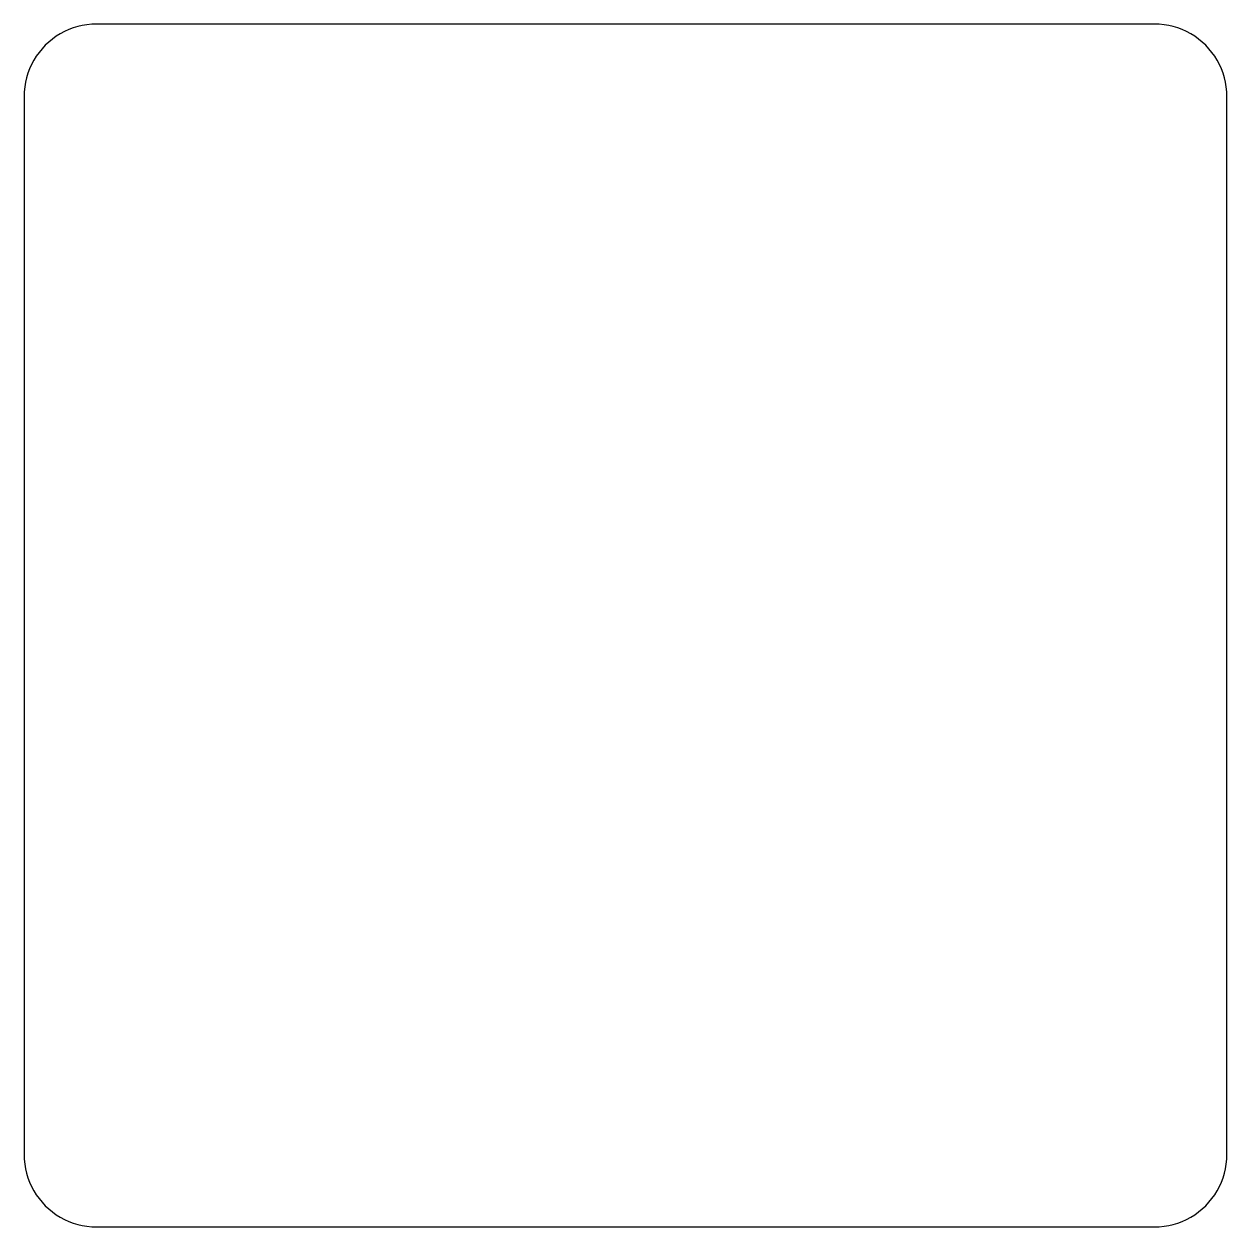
# Model space of a CAD drawing. Header units: metres. Extents: x -83 to 83, y -83 to 83.
import ezdxf

# ---------------------------------------------------------------- set-up
doc = ezdxf.new("R2010")
doc.units = ezdxf.units.M

msp = doc.modelspace()

# ---------------------------------------------------------------- linework, layer by layer
for p, q in [((-73.1, 83.1), (-73.754, 83.0786)), ((73.1, 83.1), (-73.1, 83.1)), ((73.754, 83.0786), (73.1, 83.1)), ((-78.1, 81.7602), (-78.6557, 81.4147)), ((-77.5229, 82.0687), (-78.1, 81.7602)), ((-76.9268, 82.3388), (-77.5229, 82.0687)), ((-76.3144, 82.5693), (-76.9268, 82.3388)), ((-75.6882, 82.7592), (-76.3144, 82.5693)), ((-75.0509, 82.9078), (-75.6882, 82.7592)), ((-74.4053, 83.0144), (-75.0509, 82.9078)), ((-73.754, 83.0786), (-74.4053, 83.0144)), ((74.4053, 83.0144), (73.754, 83.0786)), ((75.0509, 82.9078), (74.4053, 83.0144)), ((75.6882, 82.7592), (75.0509, 82.9078)), ((76.3144, 82.5693), (75.6882, 82.7592)), ((76.9268, 82.3388), (76.3144, 82.5693)), ((77.5229, 82.0687), (76.9268, 82.3388)), ((78.1, 81.7602), (77.5229, 82.0687)), ((78.6557, 81.4147), (78.1, 81.7602)), ((-80.1711, 80.1711), (-80.6184, 79.6935)), ((-79.6935, 80.6184), (-80.1711, 80.1711)), ((-79.1876, 81.0335), (-79.6935, 80.6184)), ((-78.6557, 81.4147), (-79.1876, 81.0335)), ((79.1876, 81.0335), (78.6557, 81.4147)), ((79.6935, 80.6184), (79.1876, 81.0335)), ((80.1711, 80.1711), (79.6935, 80.6184)), ((80.6184, 79.6935), (80.1711, 80.1711)), ((-81.4147, 78.6557), (-81.7602, 78.1)), ((-81.0335, 79.1876), (-81.4147, 78.6557)), ((-80.6184, 79.6935), (-81.0335, 79.1876)), ((81.0335, 79.1876), (80.6184, 79.6935)), ((81.4147, 78.6557), (81.0335, 79.1876)), ((81.7602, 78.1), (81.4147, 78.6557)), ((-82.3388, 76.9268), (-82.5693, 76.3144)), ((-82.0687, 77.5229), (-82.3388, 76.9268)), ((-81.7602, 78.1), (-82.0687, 77.5229)), ((82.0687, 77.5229), (81.7602, 78.1)), ((82.3388, 76.9268), (82.0687, 77.5229)), ((82.5693, 76.3144), (82.3388, 76.9268)), ((-82.9078, 75.0509), (-83.0144, 74.4053)), ((-82.7592, 75.6882), (-82.9078, 75.0509)), ((-82.5693, 76.3144), (-82.7592, 75.6882)), ((82.7592, 75.6882), (82.5693, 76.3144)), ((82.9078, 75.0509), (82.7592, 75.6882)), ((83.0144, 74.4053), (82.9078, 75.0509)), ((-83.0786, 73.754), (-83.1, 73.1)), ((-83.0144, 74.4053), (-83.0786, 73.754)), ((83.0786, 73.754), (83.0144, 74.4053)), ((83.1, 73.1), (83.0786, 73.754)), ((-83.1, 73.1), (-83.1, -73.1)), ((83.1, -73.1), (83.1, 73.1)), ((-83.1, -73.1), (-83.0786, -73.754)), ((83.0786, -73.754), (83.1, -73.1)), ((-83.0786, -73.754), (-83.0144, -74.4053)), ((-83.0144, -74.4053), (-82.9078, -75.0509)), ((82.9078, -75.0509), (83.0144, -74.4053)), ((83.0144, -74.4053), (83.0786, -73.754)), ((-82.9078, -75.0509), (-82.7592, -75.6882)), ((-82.7592, -75.6882), (-82.5693, -76.3144)), ((-82.5693, -76.3144), (-82.3388, -76.9268)), ((82.3388, -76.9268), (82.5693, -76.3144)), ((82.5693, -76.3144), (82.7592, -75.6882)), ((82.7592, -75.6882), (82.9078, -75.0509)), ((-82.3388, -76.9268), (-82.0687, -77.5229)), ((-82.0687, -77.5229), (-81.7602, -78.1)), ((-81.7602, -78.1), (-81.4147, -78.6557)), ((81.4147, -78.6557), (81.7602, -78.1)), ((81.7602, -78.1), (82.0687, -77.5229)), ((82.0687, -77.5229), (82.3388, -76.9268)), ((-81.4147, -78.6557), (-81.0335, -79.1876)), ((-81.0335, -79.1876), (-80.6184, -79.6935)), ((-80.6184, -79.6935), (-80.1711, -80.1711)), ((80.1711, -80.1711), (80.6184, -79.6935)), ((80.6184, -79.6935), (81.0335, -79.1876)), ((81.0335, -79.1876), (81.4147, -78.6557)), ((-80.1711, -80.1711), (-79.6935, -80.6184)), ((-79.6935, -80.6184), (-79.1876, -81.0335)), ((-79.1876, -81.0335), (-78.6557, -81.4147)), ((-78.6557, -81.4147), (-78.1, -81.7602)), ((78.1, -81.7602), (78.6557, -81.4147)), ((78.6557, -81.4147), (79.1876, -81.0335)), ((79.1876, -81.0335), (79.6935, -80.6184)), ((79.6935, -80.6184), (80.1711, -80.1711)), ((-78.1, -81.7602), (-77.5229, -82.0687)), ((-77.5229, -82.0687), (-76.9268, -82.3388)), ((-76.9268, -82.3388), (-76.3144, -82.5693)), ((-76.3144, -82.5693), (-75.6882, -82.7592)), ((-75.6882, -82.7592), (-75.0509, -82.9078)), ((-75.0509, -82.9078), (-74.4053, -83.0144)), ((-74.4053, -83.0144), (-73.754, -83.0786)), ((-73.754, -83.0786), (-73.1, -83.1)), ((-73.1, -83.1), (73.1, -83.1)), ((73.1, -83.1), (73.754, -83.0786)), ((73.754, -83.0786), (74.4053, -83.0144)), ((74.4053, -83.0144), (75.0509, -82.9078)), ((75.0509, -82.9078), (75.6882, -82.7592)), ((75.6882, -82.7592), (76.3144, -82.5693)), ((76.3144, -82.5693), (76.9268, -82.3388)), ((76.9268, -82.3388), (77.5229, -82.0687)), ((77.5229, -82.0687), (78.1, -81.7602))]:
    msp.add_line(p, q)

doc.saveas('drawing.dxf')
